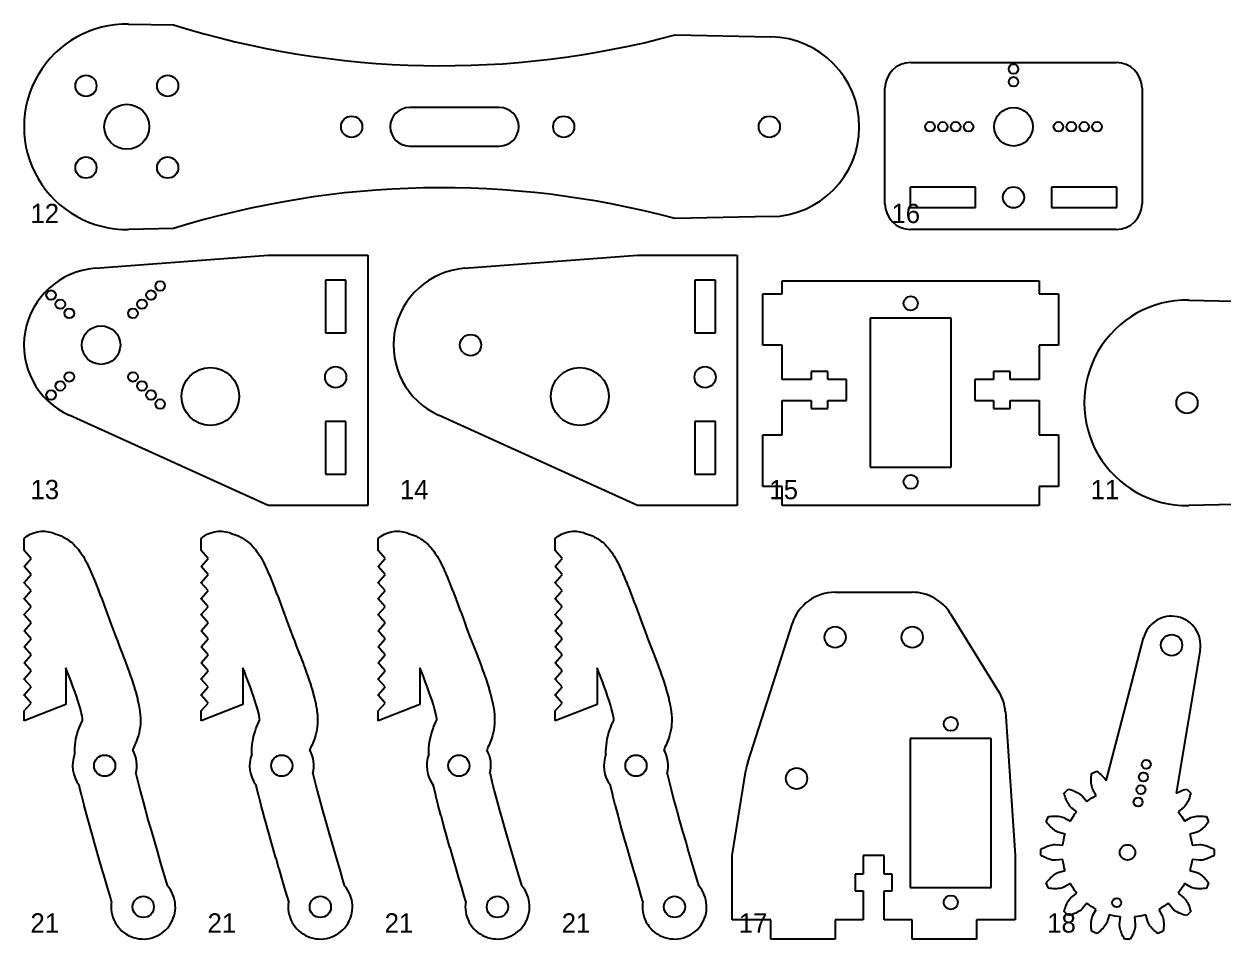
# Model space of a CAD drawing. Header units: metres. Extents: x 0 to 295, y 0 to 142.
# Drawn here: x 0 to 186.8, y 0 to 142.5 of the extents above; entities that cross this region are included whole.
import ezdxf

# ---------------------------------------------------------------- set-up
doc = ezdxf.new("R2010")
doc.units = ezdxf.units.M
doc.layers.add('REZ', color=1, linetype='Continuous')
doc.layers.add('TEXT', color=3, linetype='Continuous')

msp = doc.modelspace()

# ---------------------------------------------------------------- linework, layer by layer
at = {"layer": 'REZ'}
for p, q in [((16.28, 142.49), (23.29, 142.35)), ((101.33, 140.79), (116.24, 140.49)), ((138, 136.49), (170, 136.49)), ((134, 114.49), (134, 132.49)), ((174, 132.49), (174, 114.49)), ((74, 129.49), (60, 129.49)), ((60, 123.49), (74, 123.49)), ((148.1, 117.09), (137.9, 117.09)), ((137.9, 117.09), (137.9, 113.89)), ((148.1, 113.89), (148.1, 117.09)), ((170.1, 117.09), (159.9, 117.09)), ((159.9, 117.09), (159.9, 113.89)), ((170.1, 113.89), (170.1, 117.09)), ((116.24, 112.5), (101.33, 112.2)), ((137.9, 113.89), (148.1, 113.89)), ((159.9, 113.89), (170.1, 113.89)), ((23.29, 110.64), (16.28, 110.5)), ((170, 110.49), (138, 110.49)), ((11.06, 104.46), (38, 106.49)), ((38, 106.49), (53.5, 106.49)), ((53.5, 106.49), (53.5, 67.49)), ((68.56, 104.46), (95.5, 106.49)), ((95.5, 106.49), (111, 106.49)), ((111, 106.49), (111, 67.49)), ((50.1, 102.59), (46.9, 102.59)), ((46.9, 102.59), (46.9, 94.39)), ((50.1, 94.39), (50.1, 102.59)), ((107.6, 102.59), (104.4, 102.59)), ((104.4, 102.59), (104.4, 94.39)), ((107.6, 94.39), (107.6, 102.59)), ((118, 100.49), (118, 102.49)), ((118, 102.49), (158, 102.49)), ((158, 102.49), (158, 100.49)), ((115, 92.49), (115, 100.49)), ((115, 100.49), (118, 100.49)), ((158, 100.49), (161, 100.49)), ((161, 100.49), (161, 92.49)), ((181.28, 99.49), (188.29, 99.35)), ((144.3, 96.69), (131.7, 96.69)), ((131.7, 96.69), (131.7, 73.49)), ((144.3, 73.49), (144.3, 96.69)), ((46.9, 94.39), (50.1, 94.39)), ((104.4, 94.39), (107.6, 94.39)), ((118, 92.49), (115, 92.49)), ((118, 87.14), (118, 92.49)), ((161, 92.49), (158, 92.49)), ((158, 92.49), (158, 87.14)), ((125.1, 88.39), (122.5, 88.39)), ((122.5, 88.39), (122.5, 87.14)), ((125.1, 87.14), (125.1, 88.39)), ((153.5, 88.39), (150.9, 88.39)), ((150.9, 88.39), (150.9, 87.14)), ((153.5, 87.14), (153.5, 88.39)), ((122.5, 87.14), (118, 87.14)), ((128, 87.14), (125.1, 87.14)), ((128, 83.84), (128, 87.14)), ((150.9, 87.14), (148, 87.14)), ((148, 87.14), (148, 83.84)), ((158, 87.14), (153.5, 87.14)), ((118, 78.49), (118, 83.84)), ((118, 83.84), (122.5, 83.84)), ((122.5, 83.84), (122.5, 82.59)), ((122.5, 82.59), (125.1, 82.59)), ((125.1, 82.59), (125.1, 83.84)), ((125.1, 83.84), (128, 83.84)), ((148, 83.84), (150.9, 83.84)), ((150.9, 83.84), (150.9, 82.59)), ((150.9, 82.59), (153.5, 82.59)), ((153.5, 82.59), (153.5, 83.84)), ((153.5, 83.84), (158, 83.84)), ((158, 83.84), (158, 78.49)), ((38, 67.49), (7.02, 81.57)), ((50.1, 80.59), (46.9, 80.59)), ((46.9, 80.59), (46.9, 72.39)), ((50.1, 72.39), (50.1, 80.59)), ((95.5, 67.49), (64.52, 81.57)), ((107.6, 80.59), (104.4, 80.59)), ((104.4, 80.59), (104.4, 72.39)), ((107.6, 72.39), (107.6, 80.59)), ((115, 70.49), (115, 78.49)), ((115, 78.49), (118, 78.49)), ((158, 78.49), (161, 78.49)), ((161, 78.49), (161, 70.49)), ((131.7, 73.49), (144.3, 73.49)), ((46.9, 72.39), (50.1, 72.39)), ((104.4, 72.39), (107.6, 72.39)), ((118, 70.49), (115, 70.49)), ((118, 67.49), (118, 70.49)), ((161, 70.49), (158, 70.49)), ((158, 70.49), (158, 67.49)), ((53.5, 67.49), (38, 67.49)), ((111, 67.49), (95.5, 67.49)), ((158, 67.49), (118, 67.49)), ((188.29, 67.64), (181.28, 67.5)), ((0, 62.35), (0.46, 62.72)), ((0, 60.49), (0, 62.35)), ((0.46, 62.72), (0.97, 63.02)), ((0.97, 63.02), (1.51, 63.25)), ((1.51, 63.25), (2.08, 63.4)), ((2.08, 63.4), (2.66, 63.49)), ((2.66, 63.49), (3.25, 63.49)), ((3.25, 63.49), (3.83, 63.42)), ((3.83, 63.42), (4.4, 63.28)), ((4.4, 63.28), (4.83, 63.1)), ((4.83, 63.1), (4.85, 63.1)), ((4.85, 63.1), (5, 63.05)), ((5, 63.05), (5.2, 62.99)), ((5.2, 62.99), (5.35, 62.93)), ((5.35, 62.93), (5.62, 62.83)), ((5.62, 62.83), (5.78, 62.76)), ((5.78, 62.76), (6.1, 62.6)), ((6.1, 62.6), (6.27, 62.52)), ((6.27, 62.52), (6.6, 62.32)), ((6.6, 62.32), (6.78, 62.21)), ((6.78, 62.21), (7.1, 61.98)), ((7.1, 61.98), (7.29, 61.84)), ((7.29, 61.84), (7.59, 61.58)), ((27.56, 62.35), (28.02, 62.72)), ((27.56, 60.49), (27.56, 62.35)), ((28.02, 62.72), (28.53, 63.02)), ((28.53, 63.02), (29.07, 63.25)), ((29.07, 63.25), (29.64, 63.4)), ((29.64, 63.4), (30.22, 63.49)), ((30.22, 63.49), (30.81, 63.49)), ((30.81, 63.49), (31.39, 63.42)), ((31.39, 63.42), (31.96, 63.28)), ((31.96, 63.28), (32.39, 63.1)), ((32.39, 63.1), (32.42, 63.1)), ((32.42, 63.1), (32.56, 63.05)), ((32.56, 63.05), (32.76, 62.99)), ((32.76, 62.99), (32.91, 62.93)), ((32.91, 62.93), (33.18, 62.83)), ((33.18, 62.83), (33.34, 62.76)), ((33.34, 62.76), (33.66, 62.6)), ((33.66, 62.6), (33.83, 62.52)), ((33.83, 62.52), (34.16, 62.32)), ((34.16, 62.32), (34.34, 62.21)), ((34.34, 62.21), (34.67, 61.98)), ((34.67, 61.98), (34.85, 61.84)), ((34.85, 61.84), (35.15, 61.58)), ((55.12, 62.35), (55.58, 62.72)), ((55.12, 60.49), (55.12, 62.35)), ((55.58, 62.72), (56.09, 63.02)), ((56.09, 63.02), (56.63, 63.25)), ((56.63, 63.25), (57.2, 63.4)), ((57.2, 63.4), (57.78, 63.49)), ((57.78, 63.49), (58.37, 63.49)), ((58.37, 63.49), (58.95, 63.42)), ((58.95, 63.42), (59.52, 63.28)), ((59.52, 63.28), (59.95, 63.1)), ((59.95, 63.1), (59.98, 63.1)), ((59.98, 63.1), (60.12, 63.05)), ((60.12, 63.05), (60.32, 62.99)), ((60.32, 62.99), (60.47, 62.93)), ((60.47, 62.93), (60.75, 62.83)), ((60.75, 62.83), (60.91, 62.76)), ((60.91, 62.76), (61.22, 62.6)), ((61.22, 62.6), (61.39, 62.52)), ((61.39, 62.52), (61.72, 62.32)), ((61.72, 62.32), (61.9, 62.21)), ((61.9, 62.21), (62.23, 61.98)), ((62.23, 61.98), (62.41, 61.84)), ((62.41, 61.84), (62.71, 61.58)), ((82.68, 62.35), (83.14, 62.72)), ((82.68, 60.49), (82.68, 62.35)), ((83.14, 62.72), (83.65, 63.02)), ((83.65, 63.02), (84.19, 63.25)), ((84.19, 63.25), (84.76, 63.4)), ((84.76, 63.4), (85.34, 63.49)), ((85.34, 63.49), (85.93, 63.49)), ((85.93, 63.49), (86.52, 63.42)), ((86.52, 63.42), (87.09, 63.28)), ((87.09, 63.28), (87.51, 63.1)), ((87.51, 63.1), (87.54, 63.1)), ((87.54, 63.1), (87.68, 63.05)), ((87.68, 63.05), (87.88, 62.99)), ((87.88, 62.99), (88.03, 62.93)), ((88.03, 62.93), (88.31, 62.83)), ((88.31, 62.83), (88.47, 62.76)), ((88.47, 62.76), (88.78, 62.6)), ((88.78, 62.6), (88.95, 62.52)), ((88.95, 62.52), (89.29, 62.32)), ((89.29, 62.32), (89.46, 62.21)), ((89.46, 62.21), (89.79, 61.98)), ((89.79, 61.98), (89.97, 61.84)), ((89.97, 61.84), (90.27, 61.58)), ((1.1, 59.25), (0, 60.49)), ((7.59, 61.58), (7.77, 61.41)), ((7.77, 61.41), (8.04, 61.14)), ((8.04, 61.14), (8.23, 60.93)), ((8.23, 60.93), (8.46, 60.66)), ((8.46, 60.66), (8.65, 60.41)), ((8.65, 60.41), (8.84, 60.15)), ((8.84, 60.15), (9.04, 59.85)), ((9.04, 59.85), (9.19, 59.61)), ((28.66, 59.25), (27.56, 60.49)), ((35.15, 61.58), (35.33, 61.41)), ((35.33, 61.41), (35.6, 61.14)), ((35.6, 61.14), (35.79, 60.93)), ((35.79, 60.93), (36.02, 60.66)), ((36.02, 60.66), (36.21, 60.41)), ((36.21, 60.41), (36.4, 60.15)), ((36.4, 60.15), (36.6, 59.85)), ((36.6, 59.85), (36.75, 59.61)), ((56.22, 59.25), (55.12, 60.49)), ((62.71, 61.58), (62.9, 61.41)), ((62.9, 61.41), (63.16, 61.14)), ((63.16, 61.14), (63.35, 60.93)), ((63.35, 60.93), (63.58, 60.66)), ((63.58, 60.66), (63.77, 60.41)), ((63.77, 60.41), (63.96, 60.15)), ((63.96, 60.15), (64.16, 59.85)), ((64.16, 59.85), (64.31, 59.61)), ((83.78, 59.25), (82.68, 60.49)), ((90.27, 61.58), (90.46, 61.41)), ((90.46, 61.41), (90.72, 61.14)), ((90.72, 61.14), (90.91, 60.93)), ((90.91, 60.93), (91.14, 60.66)), ((91.14, 60.66), (91.34, 60.41)), ((91.34, 60.41), (91.52, 60.15)), ((91.52, 60.15), (91.72, 59.85)), ((91.72, 59.85), (91.87, 59.61)), ((0, 58.01), (1.1, 59.25)), ((0, 57.99), (0, 58.01)), ((1.1, 56.75), (0, 57.99)), ((9.19, 59.61), (9.39, 59.26)), ((9.39, 59.26), (9.49, 59.07)), ((9.49, 59.07), (9.7, 58.67)), ((9.7, 58.67), (9.76, 58.56)), ((9.76, 58.56), (9.98, 58.11)), ((9.98, 58.11), (10.02, 58.02)), ((10.02, 58.02), (10.25, 57.53)), ((27.56, 58.01), (28.66, 59.25)), ((27.56, 57.99), (27.56, 58.01)), ((28.66, 56.75), (27.56, 57.99)), ((36.75, 59.61), (36.95, 59.26)), ((36.95, 59.26), (37.05, 59.07)), ((37.05, 59.07), (37.26, 58.67)), ((37.26, 58.67), (37.32, 58.56)), ((37.32, 58.56), (37.54, 58.11)), ((37.54, 58.11), (37.58, 58.02)), ((37.58, 58.02), (37.81, 57.53)), ((55.12, 58.01), (56.22, 59.25)), ((55.12, 57.99), (55.12, 58.01)), ((56.22, 56.75), (55.12, 57.99)), ((64.31, 59.61), (64.52, 59.26)), ((64.52, 59.26), (64.62, 59.07)), ((64.62, 59.07), (64.82, 58.67)), ((64.82, 58.67), (64.88, 58.56)), ((64.88, 58.56), (65.1, 58.11)), ((65.1, 58.11), (65.14, 58.02)), ((65.14, 58.02), (65.37, 57.53)), ((82.68, 58.01), (83.78, 59.25)), ((82.68, 57.99), (82.68, 58.01)), ((83.78, 56.75), (82.68, 57.99)), ((91.87, 59.61), (92.08, 59.26)), ((92.08, 59.26), (92.18, 59.07)), ((92.18, 59.07), (92.39, 58.67)), ((92.39, 58.67), (92.44, 58.56)), ((92.44, 58.56), (92.66, 58.11)), ((92.66, 58.11), (92.7, 58.02)), ((92.7, 58.02), (92.93, 57.53)), ((0, 55.51), (1.1, 56.75)), ((10.25, 57.53), (10.28, 57.46)), ((10.28, 57.46), (10.51, 56.92)), ((10.51, 56.92), (10.54, 56.86)), ((10.54, 56.86), (10.78, 56.29)), ((10.78, 56.29), (10.8, 56.24)), ((10.8, 56.24), (11.05, 55.63)), ((27.56, 55.51), (28.66, 56.75)), ((37.81, 57.53), (37.84, 57.46)), ((37.84, 57.46), (38.07, 56.92)), ((38.07, 56.92), (38.1, 56.86)), ((38.1, 56.86), (38.34, 56.29)), ((38.34, 56.29), (38.36, 56.24)), ((38.36, 56.24), (38.61, 55.63)), ((55.12, 55.51), (56.22, 56.75)), ((65.37, 57.53), (65.4, 57.46)), ((65.4, 57.46), (65.64, 56.92)), ((65.64, 56.92), (65.66, 56.86)), ((65.66, 56.86), (65.9, 56.29)), ((65.9, 56.29), (65.92, 56.24)), ((65.92, 56.24), (66.17, 55.63)), ((82.68, 55.51), (83.78, 56.75)), ((92.93, 57.53), (92.96, 57.46)), ((92.96, 57.46), (93.2, 56.92)), ((93.2, 56.92), (93.22, 56.86)), ((93.22, 56.86), (93.46, 56.29)), ((93.46, 56.29), (93.48, 56.24)), ((93.48, 56.24), (93.73, 55.63)), ((0, 55.49), (0, 55.51)), ((1.1, 54.25), (0, 55.49)), ((0, 53.01), (1.1, 54.25)), ((11.05, 55.63), (11.06, 55.6)), ((11.06, 55.6), (11.32, 54.96)), ((11.32, 54.96), (11.33, 54.93)), ((11.33, 54.93), (11.59, 54.27)), ((11.59, 54.27), (11.6, 54.24)), ((11.6, 54.24), (11.86, 53.56)), ((27.56, 55.49), (27.56, 55.51)), ((28.66, 54.25), (27.56, 55.49)), ((27.56, 53.01), (28.66, 54.25)), ((38.61, 55.63), (38.63, 55.6)), ((38.63, 55.6), (38.88, 54.96)), ((38.88, 54.96), (38.89, 54.93)), ((38.89, 54.93), (39.15, 54.27)), ((39.15, 54.27), (39.16, 54.24)), ((39.16, 54.24), (39.42, 53.56)), ((55.12, 55.49), (55.12, 55.51)), ((56.22, 54.25), (55.12, 55.49)), ((55.12, 53.01), (56.22, 54.25)), ((66.17, 55.63), (66.19, 55.6)), ((66.19, 55.6), (66.44, 54.96)), ((66.44, 54.96), (66.45, 54.93)), ((66.45, 54.93), (66.71, 54.27)), ((66.71, 54.27), (66.72, 54.24)), ((66.72, 54.24), (66.99, 53.56)), ((82.68, 55.49), (82.68, 55.51)), ((83.78, 54.25), (82.68, 55.49)), ((82.68, 53.01), (83.78, 54.25)), ((93.73, 55.63), (93.75, 55.6)), ((93.75, 55.6), (94, 54.96)), ((94, 54.96), (94.02, 54.93)), ((94.02, 54.93), (94.27, 54.27)), ((94.27, 54.27), (94.28, 54.24)), ((94.28, 54.24), (94.55, 53.56)), ((0, 52.99), (0, 53.01)), ((1.1, 51.75), (0, 52.99)), ((11.86, 53.56), (11.87, 53.54)), ((11.87, 53.54), (12.14, 52.85)), ((12.14, 52.85), (12.14, 52.83)), ((12.14, 52.83), (12.41, 52.12)), ((27.56, 52.99), (27.56, 53.01)), ((28.66, 51.75), (27.56, 52.99)), ((39.42, 53.56), (39.43, 53.54)), ((39.43, 53.54), (39.7, 52.85)), ((39.7, 52.85), (39.7, 52.83)), ((39.7, 52.83), (39.97, 52.12)), ((55.12, 52.99), (55.12, 53.01)), ((56.22, 51.75), (55.12, 52.99)), ((66.99, 53.56), (66.99, 53.54)), ((66.99, 53.54), (67.26, 52.85)), ((67.26, 52.85), (67.26, 52.83)), ((67.26, 52.83), (67.53, 52.12)), ((82.68, 52.99), (82.68, 53.01)), ((83.78, 51.75), (82.68, 52.99)), ((94.55, 53.56), (94.55, 53.54)), ((94.55, 53.54), (94.82, 52.85)), ((94.82, 52.85), (94.83, 52.83)), ((94.83, 52.83), (95.09, 52.12)), ((126.24, 54), (138.24, 54)), ((0, 50.51), (1.1, 51.75)), ((0, 50.49), (0, 50.51)), ((1.1, 49.25), (0, 50.49)), ((12.41, 52.12), (12.41, 52.11)), ((12.41, 52.11), (12.68, 51.4)), ((12.68, 51.4), (12.68, 51.39)), ((12.68, 51.39), (12.95, 50.67)), ((12.95, 50.67), (12.95, 50.67)), ((12.95, 50.67), (13.21, 49.95)), ((27.56, 50.51), (28.66, 51.75)), ((27.56, 50.49), (27.56, 50.51)), ((28.66, 49.25), (27.56, 50.49)), ((39.97, 52.12), (39.97, 52.11)), ((39.97, 52.11), (40.24, 51.4)), ((40.24, 51.4), (40.24, 51.39)), ((40.24, 51.39), (40.51, 50.67)), ((40.51, 50.67), (40.51, 50.67)), ((40.51, 50.67), (40.77, 49.95)), ((55.12, 50.51), (56.22, 51.75)), ((55.12, 50.49), (55.12, 50.51)), ((56.22, 49.25), (55.12, 50.49)), ((67.53, 52.12), (67.53, 52.11)), ((67.53, 52.11), (67.8, 51.4)), ((67.8, 51.4), (67.8, 51.39)), ((67.8, 51.39), (68.07, 50.67)), ((68.07, 50.67), (68.07, 50.67)), ((68.07, 50.67), (68.33, 49.95)), ((82.68, 50.51), (83.78, 51.75)), ((82.68, 50.49), (82.68, 50.51)), ((83.78, 49.25), (82.68, 50.49)), ((95.09, 52.12), (95.1, 52.11)), ((95.1, 52.11), (95.36, 51.4)), ((95.36, 51.4), (95.36, 51.39)), ((95.36, 51.39), (95.63, 50.67)), ((95.63, 50.67), (95.63, 50.67)), ((95.63, 50.67), (95.89, 49.95)), ((144.21, 50.66), (151.79, 38.4)), ((0, 48.01), (1.1, 49.25)), ((13.21, 49.95), (13.47, 49.24)), ((13.47, 49.24), (13.72, 48.56)), ((13.72, 48.56), (13.97, 47.88)), ((27.56, 48.01), (28.66, 49.25)), ((40.77, 49.95), (41.03, 49.24)), ((41.03, 49.24), (41.28, 48.56)), ((41.28, 48.56), (41.53, 47.88)), ((55.12, 48.01), (56.22, 49.25)), ((68.33, 49.95), (68.59, 49.24)), ((68.59, 49.24), (68.84, 48.56)), ((68.84, 48.56), (69.09, 47.88)), ((82.68, 48.01), (83.78, 49.25)), ((95.89, 49.95), (96.15, 49.24)), ((96.15, 49.24), (96.4, 48.56)), ((96.4, 48.56), (96.66, 47.88)), ((112.64, 27.47), (119.59, 49.16)), ((0, 47.99), (0, 48.01)), ((1.1, 46.75), (0, 47.99)), ((0, 45.51), (1.1, 46.75)), ((13.97, 47.88), (14.24, 47.18)), ((14.24, 47.18), (14.53, 46.44)), ((27.56, 47.99), (27.56, 48.01)), ((28.66, 46.75), (27.56, 47.99)), ((27.56, 45.51), (28.66, 46.75)), ((41.53, 47.88), (41.8, 47.18)), ((41.8, 47.18), (42.09, 46.44)), ((55.12, 47.99), (55.12, 48.01)), ((56.22, 46.75), (55.12, 47.99)), ((55.12, 45.51), (56.22, 46.75)), ((69.09, 47.88), (69.36, 47.18)), ((69.36, 47.18), (69.65, 46.44)), ((82.68, 47.99), (82.68, 48.01)), ((83.78, 46.75), (82.68, 47.99)), ((82.68, 45.51), (83.78, 46.75)), ((96.66, 47.88), (96.92, 47.18)), ((96.92, 47.18), (97.21, 46.44)), ((168.44, 24.62), (174.24, 46.9)), ((0, 45.49), (0, 45.51)), ((1.1, 44.25), (0, 45.49)), ((14.53, 46.44), (14.82, 45.68)), ((14.82, 45.68), (15.13, 44.9)), ((15.13, 44.9), (15.13, 44.89)), ((15.13, 44.89), (15.44, 44.09)), ((27.56, 45.49), (27.56, 45.51)), ((28.66, 44.25), (27.56, 45.49)), ((42.09, 46.44), (42.38, 45.68)), ((42.38, 45.68), (42.69, 44.9)), ((42.69, 44.9), (42.69, 44.89)), ((42.69, 44.89), (43, 44.09)), ((55.12, 45.49), (55.12, 45.51)), ((56.22, 44.25), (55.12, 45.49)), ((69.65, 46.44), (69.95, 45.68)), ((69.95, 45.68), (70.25, 44.9)), ((70.25, 44.9), (70.25, 44.89)), ((70.25, 44.89), (70.56, 44.09)), ((82.68, 45.49), (82.68, 45.51)), ((83.78, 44.25), (82.68, 45.49)), ((97.21, 46.44), (97.51, 45.68)), ((97.51, 45.68), (97.81, 44.9)), ((97.81, 44.9), (97.82, 44.89)), ((97.82, 44.89), (98.12, 44.09)), ((183.04, 45.03), (179.34, 22.71)), ((0, 43.01), (1.1, 44.25)), ((0, 42.99), (0, 43.01)), ((1.1, 41.75), (0, 42.99)), ((15.44, 44.09), (15.45, 44.07)), ((15.45, 44.07), (15.75, 43.28)), ((15.75, 43.28), (15.76, 43.25)), ((15.76, 43.25), (16.06, 42.45)), ((27.56, 43.01), (28.66, 44.25)), ((27.56, 42.99), (27.56, 43.01)), ((28.66, 41.75), (27.56, 42.99)), ((43, 44.09), (43.01, 44.07)), ((43.01, 44.07), (43.31, 43.28)), ((43.31, 43.28), (43.32, 43.25)), ((43.32, 43.25), (43.62, 42.45)), ((55.12, 43.01), (56.22, 44.25)), ((55.12, 42.99), (55.12, 43.01)), ((56.22, 41.75), (55.12, 42.99)), ((70.56, 44.09), (70.57, 44.07)), ((70.57, 44.07), (70.87, 43.28)), ((70.87, 43.28), (70.88, 43.25)), ((70.88, 43.25), (71.18, 42.45)), ((82.68, 43.01), (83.78, 44.25)), ((82.68, 42.99), (82.68, 43.01)), ((83.78, 41.75), (82.68, 42.99)), ((98.12, 44.09), (98.13, 44.07)), ((98.13, 44.07), (98.43, 43.28)), ((98.43, 43.28), (98.44, 43.25)), ((98.44, 43.25), (98.74, 42.45)), ((0, 40.51), (1.1, 41.75)), ((6.74, 41.64), (6.5, 42.25)), ((6.5, 42.25), (6.5, 36.5)), ((7.04, 40.86), (6.74, 41.64)), ((16.06, 42.45), (16.07, 42.41)), ((16.07, 42.41), (16.36, 41.62)), ((16.36, 41.62), (16.38, 41.57)), ((16.38, 41.57), (16.65, 40.78)), ((27.56, 40.51), (28.66, 41.75)), ((34.3, 41.64), (34.06, 42.25)), ((34.06, 42.25), (34.06, 36.5)), ((34.6, 40.86), (34.3, 41.64)), ((43.62, 42.45), (43.63, 42.41)), ((43.63, 42.41), (43.92, 41.62)), ((43.92, 41.62), (43.94, 41.57)), ((43.94, 41.57), (44.22, 40.78)), ((55.12, 40.51), (56.22, 41.75)), ((61.86, 41.64), (61.62, 42.25)), ((61.62, 42.25), (61.62, 36.5)), ((62.16, 40.86), (61.86, 41.64)), ((71.18, 42.45), (71.2, 42.41)), ((71.2, 42.41), (71.48, 41.62)), ((71.48, 41.62), (71.5, 41.57)), ((71.5, 41.57), (71.78, 40.78)), ((82.68, 40.51), (83.78, 41.75)), ((89.42, 41.64), (89.18, 42.25)), ((89.18, 42.25), (89.18, 36.5)), ((89.72, 40.86), (89.42, 41.64)), ((98.74, 42.45), (98.76, 42.41)), ((98.76, 42.41), (99.04, 41.62)), ((99.04, 41.62), (99.06, 41.57)), ((99.06, 41.57), (99.34, 40.78)), ((0, 40.49), (0, 40.51)), ((1.1, 39.25), (0, 40.49)), ((0, 38.01), (1.1, 39.25)), ((7.33, 40.08), (7.04, 40.86)), ((7.62, 39.32), (7.33, 40.08)), ((7.89, 38.57), (7.62, 39.32)), ((16.65, 40.78), (16.68, 40.72)), ((16.68, 40.72), (16.93, 39.94)), ((16.93, 39.94), (16.96, 39.87)), ((16.96, 39.87), (17.2, 39.11)), ((27.56, 40.49), (27.56, 40.51)), ((28.66, 39.25), (27.56, 40.49)), ((27.56, 38.01), (28.66, 39.25)), ((34.9, 40.08), (34.6, 40.86)), ((35.18, 39.32), (34.9, 40.08)), ((35.45, 38.57), (35.18, 39.32)), ((44.22, 40.78), (44.24, 40.72)), ((44.24, 40.72), (44.49, 39.94)), ((44.49, 39.94), (44.52, 39.87)), ((44.52, 39.87), (44.76, 39.11)), ((55.12, 40.49), (55.12, 40.51)), ((56.22, 39.25), (55.12, 40.49)), ((55.12, 38.01), (56.22, 39.25)), ((62.46, 40.08), (62.16, 40.86)), ((62.74, 39.32), (62.46, 40.08)), ((63.01, 38.57), (62.74, 39.32)), ((71.78, 40.78), (71.8, 40.72)), ((71.8, 40.72), (72.06, 39.94)), ((72.06, 39.94), (72.08, 39.87)), ((72.08, 39.87), (72.32, 39.11)), ((82.68, 40.49), (82.68, 40.51)), ((83.78, 39.25), (82.68, 40.49)), ((82.68, 38.01), (83.78, 39.25)), ((90.02, 40.08), (89.72, 40.86)), ((90.3, 39.32), (90.02, 40.08)), ((90.58, 38.57), (90.3, 39.32)), ((99.34, 40.78), (99.36, 40.72)), ((99.36, 40.72), (99.62, 39.94)), ((99.62, 39.94), (99.64, 39.87)), ((99.64, 39.87), (99.88, 39.11)), ((0, 37.99), (0, 38.01)), ((1.1, 36.75), (0, 37.99)), ((8.15, 37.84), (7.89, 38.57)), ((8.38, 37.14), (8.15, 37.84)), ((17.2, 39.11), (17.22, 39.01)), ((17.22, 39.01), (17.44, 38.28)), ((17.44, 38.28), (17.47, 38.16)), ((17.47, 38.16), (17.65, 37.45)), ((17.65, 37.45), (17.69, 37.3)), ((27.56, 37.99), (27.56, 38.01)), ((28.66, 36.75), (27.56, 37.99)), ((35.71, 37.84), (35.45, 38.57)), ((35.94, 37.14), (35.71, 37.84)), ((44.76, 39.11), (44.79, 39.01)), ((44.79, 39.01), (45, 38.28)), ((45, 38.28), (45.03, 38.16)), ((45.03, 38.16), (45.21, 37.45)), ((45.21, 37.45), (45.25, 37.3)), ((55.12, 37.99), (55.12, 38.01)), ((56.22, 36.75), (55.12, 37.99)), ((63.27, 37.84), (63.01, 38.57)), ((63.5, 37.14), (63.27, 37.84)), ((72.32, 39.11), (72.35, 39.01)), ((72.35, 39.01), (72.56, 38.28)), ((72.56, 38.28), (72.59, 38.16)), ((72.59, 38.16), (72.77, 37.45)), ((72.77, 37.45), (72.81, 37.3)), ((82.68, 37.99), (82.68, 38.01)), ((83.78, 36.75), (82.68, 37.99)), ((90.83, 37.84), (90.58, 38.57)), ((91.06, 37.14), (90.83, 37.84)), ((99.88, 39.11), (99.91, 39.01)), ((99.91, 39.01), (100.12, 38.28)), ((100.12, 38.28), (100.15, 38.16)), ((100.15, 38.16), (100.34, 37.45)), ((100.34, 37.45), (100.37, 37.3)), ((0, 35.51), (1.1, 36.75)), ((6.5, 36.5), (0, 34)), ((0, 34), (0, 35.51)), ((8.59, 36.47), (8.38, 37.14)), ((8.77, 35.84), (8.59, 36.47)), ((8.92, 35.27), (8.77, 35.84)), ((17.69, 37.3), (17.84, 36.62)), ((17.84, 36.62), (17.88, 36.43)), ((17.88, 36.43), (17.99, 35.79)), ((17.99, 35.79), (18.03, 35.49)), ((18.03, 35.49), (18.1, 34.9)), ((27.56, 35.51), (28.66, 36.75)), ((34.06, 36.5), (27.56, 34)), ((27.56, 34), (27.56, 35.51)), ((36.15, 36.47), (35.94, 37.14)), ((36.33, 35.84), (36.15, 36.47)), ((36.48, 35.27), (36.33, 35.84)), ((45.25, 37.3), (45.4, 36.62)), ((45.4, 36.62), (45.44, 36.43)), ((45.44, 36.43), (45.55, 35.79)), ((45.55, 35.79), (45.6, 35.49)), ((45.6, 35.49), (45.66, 34.9)), ((55.12, 35.51), (56.22, 36.75)), ((61.62, 36.5), (55.12, 34)), ((55.12, 34), (55.12, 35.51)), ((63.71, 36.47), (63.5, 37.14)), ((63.89, 35.84), (63.71, 36.47)), ((64.04, 35.27), (63.89, 35.84)), ((72.81, 37.3), (72.96, 36.62)), ((72.96, 36.62), (73, 36.43)), ((73, 36.43), (73.11, 35.79)), ((73.11, 35.79), (73.16, 35.49)), ((73.16, 35.49), (73.22, 34.9)), ((82.68, 35.51), (83.78, 36.75)), ((89.18, 36.5), (82.68, 34)), ((82.68, 34), (82.68, 35.51)), ((91.27, 36.47), (91.06, 37.14)), ((91.45, 35.84), (91.27, 36.47)), ((91.6, 35.27), (91.45, 35.84)), ((100.37, 37.3), (100.52, 36.62)), ((100.52, 36.62), (100.56, 36.43)), ((100.56, 36.43), (100.67, 35.79)), ((100.67, 35.79), (100.72, 35.49)), ((100.72, 35.49), (100.78, 34.9)), ((8.83, 33.46), (8.98, 33.8)), ((9.03, 34.76), (8.92, 35.27)), ((8.98, 33.8), (9.09, 34.05)), ((9.1, 34.36), (9.03, 34.76)), ((9.09, 34.05), (9.13, 34.14)), ((9.13, 34.15), (9.1, 34.36)), ((9.13, 34.14), (9.13, 34.15)), ((18.1, 34.9), (18.12, 34.47)), ((18.13, 33.95), (18.11, 33.47)), ((18.12, 34.47), (18.13, 33.95)), ((36.39, 33.46), (36.54, 33.8)), ((36.59, 34.76), (36.48, 35.27)), ((36.54, 33.8), (36.65, 34.05)), ((36.67, 34.36), (36.59, 34.76)), ((36.65, 34.05), (36.69, 34.14)), ((36.69, 34.15), (36.67, 34.36)), ((36.69, 34.14), (36.69, 34.15)), ((45.66, 34.9), (45.69, 34.47)), ((45.69, 33.95), (45.67, 33.47)), ((45.69, 34.47), (45.69, 33.95)), ((63.95, 33.46), (64.11, 33.8)), ((64.16, 34.76), (64.04, 35.27)), ((64.11, 33.8), (64.22, 34.05)), ((64.23, 34.36), (64.16, 34.76)), ((64.22, 34.05), (64.25, 34.14)), ((64.25, 34.15), (64.23, 34.36)), ((64.25, 34.14), (64.25, 34.15)), ((73.22, 34.9), (73.25, 34.47)), ((73.25, 33.95), (73.23, 33.47)), ((73.25, 34.47), (73.25, 33.95)), ((91.51, 33.46), (91.67, 33.8)), ((91.72, 34.76), (91.6, 35.27)), ((91.67, 33.8), (91.78, 34.05)), ((91.79, 34.36), (91.72, 34.76)), ((91.78, 34.05), (91.81, 34.14)), ((91.81, 34.15), (91.79, 34.36)), ((91.81, 34.14), (91.81, 34.15)), ((100.78, 34.9), (100.81, 34.47)), ((100.81, 33.95), (100.79, 33.47)), ((100.81, 34.47), (100.81, 33.95)), ((152.73, 35.45), (154.24, 13)), ((8.18, 31.55), (8.3, 32)), ((8.3, 32), (8.4, 32.33)), ((8.4, 32.33), (8.54, 32.73)), ((8.54, 32.73), (8.63, 32.97)), ((8.63, 32.97), (8.78, 33.34)), ((8.78, 33.34), (8.83, 33.46)), ((17.91, 32.13), (17.8, 31.71)), ((17.99, 32.54), (17.91, 32.13)), ((18.07, 33.02), (17.99, 32.54)), ((18.11, 33.47), (18.07, 33.02)), ((35.74, 31.55), (35.86, 32)), ((35.86, 32), (35.96, 32.33)), ((35.96, 32.33), (36.1, 32.73)), ((36.1, 32.73), (36.19, 32.97)), ((36.19, 32.97), (36.34, 33.34)), ((36.34, 33.34), (36.39, 33.46)), ((45.47, 32.13), (45.36, 31.71)), ((45.55, 32.54), (45.47, 32.13)), ((45.63, 33.02), (45.55, 32.54)), ((45.67, 33.47), (45.63, 33.02)), ((63.3, 31.55), (63.42, 32)), ((63.42, 32), (63.52, 32.33)), ((63.52, 32.33), (63.66, 32.73)), ((63.66, 32.73), (63.75, 32.97)), ((63.75, 32.97), (63.9, 33.34)), ((63.9, 33.34), (63.95, 33.46)), ((73.03, 32.13), (72.92, 31.71)), ((73.12, 32.54), (73.03, 32.13)), ((73.19, 33.02), (73.12, 32.54)), ((73.23, 33.47), (73.19, 33.02)), ((90.86, 31.55), (90.98, 32)), ((90.98, 32), (91.08, 32.33)), ((91.08, 32.33), (91.22, 32.73)), ((91.22, 32.73), (91.31, 32.97)), ((91.31, 32.97), (91.46, 33.34)), ((91.46, 33.34), (91.51, 33.46)), ((100.59, 32.13), (100.48, 31.71)), ((100.68, 32.54), (100.59, 32.13)), ((100.75, 33.02), (100.68, 32.54)), ((100.79, 33.47), (100.75, 33.02)), ((7.9, 29.69), (7.95, 30.28)), ((7.95, 30.28), (8, 30.67)), ((8, 30.67), (8.09, 31.17)), ((8.09, 31.17), (8.18, 31.55)), ((17.21, 30.14), (17.07, 29.85)), ((17.22, 30.16), (17.21, 30.14)), ((17.37, 30.51), (17.22, 30.16)), ((17.44, 30.68), (17.37, 30.51)), ((17.58, 31.03), (17.44, 30.68)), ((17.69, 31.34), (17.58, 31.03)), ((17.8, 31.71), (17.69, 31.34)), ((35.47, 29.69), (35.52, 30.28)), ((35.52, 30.28), (35.57, 30.67)), ((35.57, 30.67), (35.65, 31.17)), ((35.65, 31.17), (35.74, 31.55)), ((44.77, 30.14), (44.64, 29.85)), ((44.78, 30.16), (44.77, 30.14)), ((44.93, 30.51), (44.78, 30.16)), ((45, 30.68), (44.93, 30.51)), ((45.14, 31.03), (45, 30.68)), ((45.25, 31.34), (45.14, 31.03)), ((45.36, 31.71), (45.25, 31.34)), ((63.03, 29.69), (63.08, 30.28)), ((63.08, 30.28), (63.13, 30.67)), ((63.13, 30.67), (63.22, 31.17)), ((63.22, 31.17), (63.3, 31.55)), ((72.33, 30.14), (72.2, 29.85)), ((72.34, 30.16), (72.33, 30.14)), ((72.49, 30.51), (72.34, 30.16)), ((72.56, 30.68), (72.49, 30.51)), ((72.7, 31.03), (72.56, 30.68)), ((72.81, 31.34), (72.7, 31.03)), ((72.92, 31.71), (72.81, 31.34)), ((90.59, 29.69), (90.64, 30.28)), ((90.64, 30.28), (90.69, 30.67)), ((90.69, 30.67), (90.78, 31.17)), ((90.78, 31.17), (90.86, 31.55)), ((99.89, 30.14), (99.76, 29.85)), ((99.9, 30.16), (99.89, 30.14)), ((100.05, 30.51), (99.9, 30.16)), ((100.12, 30.68), (100.05, 30.51)), ((100.26, 31.03), (100.12, 30.68)), ((100.37, 31.34), (100.26, 31.03)), ((100.48, 31.71), (100.37, 31.34)), ((150.54, 31.2), (137.94, 31.2)), ((137.94, 31.2), (137.94, 8)), ((150.54, 8), (150.54, 31.2)), ((7.89, 29.32), (7.9, 29.69)), ((7.89, 28.77), (7.89, 29.32)), ((16.95, 29.53), (16.93, 29.44)), ((16.99, 29.65), (16.95, 29.53)), ((17.07, 29.85), (16.99, 29.65)), ((35.45, 29.32), (35.47, 29.69)), ((35.45, 28.77), (35.45, 29.32)), ((44.51, 29.53), (44.49, 29.44)), ((44.56, 29.65), (44.51, 29.53)), ((44.64, 29.85), (44.56, 29.65)), ((63.01, 29.32), (63.03, 29.69)), ((63.01, 28.77), (63.01, 29.32)), ((72.07, 29.53), (72.05, 29.44)), ((72.12, 29.65), (72.07, 29.53)), ((72.2, 29.85), (72.12, 29.65)), ((90.57, 29.32), (90.59, 29.69)), ((90.57, 28.77), (90.57, 29.32)), ((99.63, 29.53), (99.61, 29.44)), ((99.68, 29.65), (99.63, 29.53)), ((99.76, 29.85), (99.68, 29.65)), ((110.24, 13), (112.34, 26.25)), ((17.41, 25.76), (17.71, 24.51)), ((17.71, 24.51), (18.06, 23.1)), ((44.97, 25.76), (45.27, 24.51)), ((45.27, 24.51), (45.63, 23.1)), ((72.53, 25.76), (72.83, 24.51)), ((72.83, 24.51), (73.19, 23.1)), ((100.09, 25.76), (100.39, 24.51)), ((100.39, 24.51), (100.75, 23.1)), ((166.08, 24.76), (166.09, 25.01)), ((166.09, 24.52), (166.08, 24.76)), ((166.09, 25.01), (166.1, 25.27)), ((166.1, 24.28), (166.09, 24.52)), ((166.1, 25.27), (166.13, 25.53)), ((166.13, 25.53), (166.16, 25.79)), ((166.16, 25.79), (166.98, 26.13)), ((166.98, 26.13), (167.19, 25.97)), ((167.19, 25.97), (167.39, 25.8)), ((167.39, 25.8), (167.59, 25.64)), ((167.59, 25.64), (167.77, 25.46)), ((167.77, 25.46), (167.94, 25.28)), ((167.94, 25.28), (168.1, 25.1)), ((168.1, 25.1), (168.24, 24.91)), ((168.24, 24.91), (168.37, 24.72)), ((168.37, 24.72), (168.44, 24.62)), ((8.62, 23.81), (8.59, 23.97)), ((8.64, 23.72), (8.62, 23.81)), ((8.96, 22.38), (8.64, 23.72)), ((18.06, 23.1), (18.47, 21.59)), ((36.18, 23.81), (36.15, 23.97)), ((36.2, 23.72), (36.18, 23.81)), ((36.52, 22.38), (36.2, 23.72)), ((45.63, 23.1), (46.03, 21.59)), ((63.74, 23.81), (63.71, 23.97)), ((63.76, 23.72), (63.74, 23.81)), ((64.08, 22.38), (63.76, 23.72)), ((73.19, 23.1), (73.59, 21.59)), ((91.3, 23.81), (91.27, 23.97)), ((91.32, 23.72), (91.3, 23.81)), ((91.65, 22.38), (91.32, 23.72)), ((100.75, 23.1), (101.15, 21.59)), ((161.88, 22.72), (162.51, 23.35)), ((161.95, 22.46), (161.88, 22.72)), ((162.02, 22.22), (161.95, 22.46)), ((162.51, 23.35), (162.77, 23.28)), ((162.77, 23.28), (163.01, 23.21)), ((163.01, 23.21), (163.26, 23.12)), ((163.26, 23.12), (163.49, 23.03)), ((163.49, 23.03), (163.71, 22.93)), ((163.71, 22.93), (163.93, 22.82)), ((163.93, 22.82), (164.14, 22.71)), ((164.14, 22.71), (164.33, 22.58)), ((164.33, 22.58), (164.52, 22.44)), ((164.52, 22.44), (164.68, 22.29)), ((166.13, 24.04), (166.1, 24.28)), ((166.18, 23.81), (166.13, 24.04)), ((166.23, 23.59), (166.18, 23.81)), ((166.31, 23.38), (166.23, 23.59)), ((166.87, 22.37), (166.31, 23.38)), ((179.34, 22.71), (179.54, 22.82)), ((179.54, 22.82), (179.76, 22.93)), ((179.76, 22.93), (179.99, 23.03)), ((179.99, 23.03), (180.22, 23.12)), ((180.22, 23.12), (180.46, 23.21)), ((180.46, 23.21), (180.71, 23.28)), ((180.71, 23.28), (180.96, 23.35)), ((180.96, 23.35), (181.59, 22.72)), ((181.52, 22.46), (181.45, 22.22)), ((181.59, 22.72), (181.52, 22.46)), ((8.98, 22.32), (8.96, 22.38)), ((9.35, 20.86), (8.98, 22.32)), ((9.36, 20.81), (9.35, 20.86)), ((9.77, 19.27), (9.36, 20.81)), ((18.47, 21.59), (18.9, 20.01)), ((36.54, 22.32), (36.52, 22.38)), ((36.91, 20.86), (36.54, 22.32)), ((36.92, 20.81), (36.91, 20.86)), ((37.33, 19.27), (36.92, 20.81)), ((46.03, 21.59), (46.46, 20.01)), ((64.1, 22.32), (64.08, 22.38)), ((64.47, 20.86), (64.1, 22.32)), ((64.48, 20.81), (64.47, 20.86)), ((64.89, 19.27), (64.48, 20.81)), ((73.59, 21.59), (74.02, 20.01)), ((91.66, 22.32), (91.65, 22.38)), ((92.03, 20.86), (91.66, 22.32)), ((92.04, 20.81), (92.03, 20.86)), ((92.45, 19.27), (92.04, 20.81)), ((101.15, 21.59), (101.58, 20.01)), ((162.11, 21.97), (162.02, 22.22)), ((162.2, 21.74), (162.11, 21.97)), ((162.3, 21.52), (162.2, 21.74)), ((162.41, 21.3), (162.3, 21.52)), ((162.52, 21.09), (162.41, 21.3)), ((162.65, 20.9), (162.52, 21.09)), ((162.79, 20.71), (162.65, 20.9)), ((162.94, 20.55), (162.79, 20.71)), ((163.84, 19.83), (162.94, 20.55)), ((164.68, 22.29), (165.4, 21.39)), ((165.4, 21.39), (165.75, 21.66)), ((165.75, 21.66), (166.11, 21.91)), ((166.11, 21.91), (166.49, 22.15)), ((166.49, 22.15), (166.87, 22.37)), ((180.53, 20.55), (179.63, 19.83)), ((180.68, 20.71), (180.53, 20.55)), ((180.82, 20.9), (180.68, 20.71)), ((180.95, 21.09), (180.82, 20.9)), ((181.07, 21.3), (180.95, 21.09)), ((181.18, 21.52), (181.07, 21.3)), ((181.28, 21.74), (181.18, 21.52)), ((181.37, 21.97), (181.28, 21.74)), ((181.45, 22.22), (181.37, 21.97)), ((9.78, 19.23), (9.77, 19.27)), ((10.22, 17.62), (9.78, 19.23)), ((18.9, 20.01), (19.35, 18.39)), ((37.34, 19.23), (37.33, 19.27)), ((37.78, 17.62), (37.34, 19.23)), ((46.46, 20.01), (46.92, 18.39)), ((64.9, 19.23), (64.89, 19.27)), ((65.34, 17.62), (64.9, 19.23)), ((74.02, 20.01), (74.48, 18.39)), ((92.46, 19.23), (92.45, 19.27)), ((92.91, 17.62), (92.46, 19.23)), ((101.58, 20.01), (102.04, 18.39)), ((159.1, 18.25), (159.44, 19.07)), ((159.44, 19.07), (159.7, 19.1)), ((159.7, 19.1), (159.96, 19.13)), ((159.96, 19.13), (160.22, 19.14)), ((160.22, 19.14), (160.47, 19.15)), ((160.47, 19.15), (160.71, 19.14)), ((160.71, 19.14), (160.95, 19.13)), ((160.95, 19.13), (161.19, 19.1)), ((161.19, 19.1), (161.42, 19.05)), ((161.42, 19.05), (161.64, 19)), ((161.64, 19), (161.85, 18.91)), ((161.85, 18.91), (162.86, 18.36)), ((162.86, 18.36), (163.08, 18.74)), ((163.08, 18.74), (163.32, 19.12)), ((163.32, 19.12), (163.57, 19.48)), ((163.57, 19.48), (163.84, 19.83)), ((179.63, 19.83), (179.9, 19.48)), ((179.9, 19.48), (180.16, 19.12)), ((180.16, 19.12), (180.39, 18.74)), ((180.39, 18.74), (180.61, 18.36)), ((180.61, 18.36), (181.62, 18.91)), ((181.62, 18.91), (181.83, 19)), ((181.83, 19), (182.05, 19.05)), ((182.05, 19.05), (182.28, 19.1)), ((182.28, 19.1), (182.52, 19.13)), ((182.52, 19.13), (182.76, 19.14)), ((182.76, 19.14), (183.01, 19.15)), ((183.01, 19.15), (183.26, 19.14)), ((183.26, 19.14), (183.51, 19.13)), ((183.51, 19.13), (183.77, 19.1)), ((183.77, 19.1), (184.03, 19.07)), ((184.03, 19.07), (184.37, 18.25)), ((10.23, 17.59), (10.22, 17.62)), ((10.69, 15.94), (10.23, 17.59)), ((19.35, 18.39), (19.82, 16.74)), ((37.79, 17.59), (37.78, 17.62)), ((38.25, 15.94), (37.79, 17.59)), ((46.92, 18.39), (47.38, 16.74)), ((65.35, 17.59), (65.34, 17.62)), ((65.81, 15.94), (65.35, 17.59)), ((74.48, 18.39), (74.95, 16.74)), ((92.91, 17.59), (92.91, 17.62)), ((93.38, 15.94), (92.91, 17.59)), ((102.04, 18.39), (102.51, 16.74)), ((159.26, 18.04), (159.1, 18.25)), ((159.43, 17.84), (159.26, 18.04)), ((159.59, 17.64), (159.43, 17.84)), ((159.77, 17.46), (159.59, 17.64)), ((159.95, 17.29), (159.77, 17.46)), ((160.13, 17.13), (159.95, 17.29)), ((160.32, 16.99), (160.13, 17.13)), ((160.51, 16.86), (160.32, 16.99)), ((160.71, 16.74), (160.51, 16.86)), ((182.97, 16.86), (182.77, 16.74)), ((183.16, 16.99), (182.97, 16.86)), ((183.35, 17.13), (183.16, 16.99)), ((183.53, 17.29), (183.35, 17.13)), ((183.71, 17.46), (183.53, 17.29)), ((183.88, 17.64), (183.71, 17.46)), ((184.05, 17.84), (183.88, 17.64)), ((184.21, 18.04), (184.05, 17.84)), ((184.37, 18.25), (184.21, 18.04)), ((10.7, 15.92), (10.69, 15.94)), ((11.17, 14.26), (10.7, 15.92)), ((19.82, 16.74), (20.3, 15.11)), ((20.3, 15.11), (20.76, 13.52)), ((38.26, 15.92), (38.25, 15.94)), ((38.73, 14.26), (38.26, 15.92)), ((47.38, 16.74), (47.86, 15.11)), ((47.86, 15.11), (48.32, 13.52)), ((65.82, 15.92), (65.81, 15.94)), ((66.29, 14.26), (65.82, 15.92)), ((74.95, 16.74), (75.42, 15.11)), ((75.42, 15.11), (75.88, 13.52)), ((93.38, 15.92), (93.38, 15.94)), ((93.85, 14.26), (93.38, 15.92)), ((102.51, 16.74), (102.98, 15.11)), ((102.98, 15.11), (103.44, 13.52)), ((160.91, 16.65), (160.71, 16.74)), ((162.02, 16.33), (160.91, 16.65)), ((161.67, 14.59), (161.73, 15.03)), ((161.73, 15.03), (161.81, 15.47)), ((161.81, 15.47), (161.9, 15.9)), ((161.9, 15.9), (162.02, 16.33)), ((182.56, 16.65), (181.46, 16.33)), ((181.46, 16.33), (181.57, 15.9)), ((181.57, 15.9), (181.67, 15.47)), ((181.67, 15.47), (181.74, 15.03)), ((181.74, 15.03), (181.8, 14.59)), ((182.77, 16.74), (182.56, 16.65)), ((11.18, 14.25), (11.17, 14.26)), ((11.65, 12.6), (11.18, 14.25)), ((20.76, 13.52), (21.21, 11.99)), ((38.74, 14.25), (38.73, 14.26)), ((39.21, 12.6), (38.74, 14.25)), ((48.32, 13.52), (48.77, 11.99)), ((66.3, 14.25), (66.29, 14.26)), ((66.77, 12.6), (66.3, 14.25)), ((75.88, 13.52), (76.33, 11.99)), ((93.86, 14.25), (93.85, 14.26)), ((94.34, 12.6), (93.86, 14.25)), ((103.44, 13.52), (103.89, 11.99)), ((158.24, 13.94), (158.47, 14.07)), ((158.24, 13.05), (158.24, 13.94)), ((158.47, 14.07), (158.7, 14.19)), ((158.7, 14.19), (158.93, 14.3)), ((158.93, 14.3), (159.16, 14.41)), ((159.16, 14.41), (159.39, 14.49)), ((159.39, 14.49), (159.62, 14.57)), ((159.62, 14.57), (159.85, 14.63)), ((159.85, 14.63), (160.08, 14.68)), ((160.08, 14.68), (160.3, 14.71)), ((160.3, 14.71), (160.53, 14.72)), ((160.53, 14.72), (161.67, 14.59)), ((181.8, 14.59), (182.95, 14.72)), ((182.95, 14.72), (183.17, 14.71)), ((183.17, 14.71), (183.4, 14.68)), ((183.4, 14.68), (183.63, 14.63)), ((183.63, 14.63), (183.86, 14.57)), ((183.86, 14.57), (184.08, 14.49)), ((184.08, 14.49), (184.31, 14.41)), ((184.31, 14.41), (184.54, 14.3)), ((184.54, 14.3), (184.77, 14.19)), ((184.77, 14.19), (185, 14.07)), ((185, 14.07), (185.23, 13.94)), ((185.23, 13.94), (185.23, 13.05)), ((11.66, 12.59), (11.65, 12.6)), ((12.12, 10.99), (11.66, 12.59)), ((21.21, 11.99), (21.63, 10.56)), ((39.22, 12.59), (39.21, 12.6)), ((39.68, 10.99), (39.22, 12.59)), ((48.77, 11.99), (49.2, 10.56)), ((66.78, 12.59), (66.77, 12.6)), ((67.25, 10.99), (66.78, 12.59)), ((76.33, 11.99), (76.76, 10.56)), ((94.34, 12.59), (94.34, 12.6)), ((94.81, 10.99), (94.34, 12.59)), ((103.89, 11.99), (104.32, 10.56)), ((110.24, 3), (110.24, 13)), ((133.89, 13), (130.59, 13)), ((130.59, 13), (130.59, 10.1)), ((133.89, 10.1), (133.89, 13)), ((154.24, 13), (154.24, 3)), ((158.47, 12.92), (158.24, 13.05)), ((158.7, 12.79), (158.47, 12.92)), ((158.93, 12.68), (158.7, 12.79)), ((159.16, 12.58), (158.93, 12.68)), ((159.39, 12.49), (159.16, 12.58)), ((159.62, 12.41), (159.39, 12.49)), ((159.85, 12.35), (159.62, 12.41)), ((160.08, 12.3), (159.85, 12.35)), ((160.3, 12.27), (160.08, 12.3)), ((160.53, 12.27), (160.3, 12.27)), ((161.67, 12.39), (160.53, 12.27)), ((161.73, 11.95), (161.67, 12.39)), ((161.81, 11.52), (161.73, 11.95)), ((161.9, 11.09), (161.81, 11.52)), ((181.67, 11.52), (181.57, 11.09)), ((181.74, 11.95), (181.67, 11.52)), ((181.8, 12.39), (181.74, 11.95)), ((182.95, 12.27), (181.8, 12.39)), ((183.17, 12.27), (182.95, 12.27)), ((183.4, 12.3), (183.17, 12.27)), ((183.63, 12.35), (183.4, 12.3)), ((183.86, 12.41), (183.63, 12.35)), ((184.08, 12.49), (183.86, 12.41)), ((184.31, 12.58), (184.08, 12.49)), ((184.54, 12.68), (184.31, 12.58)), ((184.77, 12.79), (184.54, 12.68)), ((185, 12.92), (184.77, 12.79)), ((185.23, 13.05), (185, 12.92)), ((12.13, 10.98), (12.12, 10.99)), ((12.58, 9.45), (12.13, 10.98)), ((13, 8.01), (12.58, 9.45)), ((21.63, 10.56), (22.02, 9.24)), ((39.69, 10.98), (39.68, 10.99)), ((40.14, 9.45), (39.69, 10.98)), ((40.56, 8.01), (40.14, 9.45)), ((49.2, 10.56), (49.58, 9.24)), ((67.25, 10.98), (67.25, 10.99)), ((67.7, 9.45), (67.25, 10.98)), ((68.12, 8.01), (67.7, 9.45)), ((76.76, 10.56), (77.15, 9.24)), ((94.81, 10.98), (94.81, 10.99)), ((95.26, 9.45), (94.81, 10.98)), ((95.69, 8.01), (95.26, 9.45)), ((104.32, 10.56), (104.71, 9.24)), ((130.59, 10.1), (129.34, 10.1)), ((129.34, 10.1), (129.34, 7.5)), ((135.14, 10.1), (133.89, 10.1)), ((135.14, 7.5), (135.14, 10.1)), ((159.43, 9.15), (159.59, 9.34)), ((159.59, 9.34), (159.77, 9.52)), ((159.77, 9.52), (159.95, 9.69)), ((159.95, 9.69), (160.13, 9.85)), ((160.13, 9.85), (160.32, 10)), ((160.32, 10), (160.51, 10.13)), ((160.51, 10.13), (160.71, 10.24)), ((160.71, 10.24), (160.91, 10.34)), ((160.91, 10.34), (162.02, 10.66)), ((162.02, 10.66), (161.9, 11.09)), ((181.57, 11.09), (181.46, 10.66)), ((181.46, 10.66), (182.56, 10.34)), ((182.56, 10.34), (182.77, 10.24)), ((182.77, 10.24), (182.97, 10.13)), ((182.97, 10.13), (183.16, 10)), ((183.16, 10), (183.35, 9.85)), ((183.35, 9.85), (183.53, 9.69)), ((183.53, 9.69), (183.71, 9.52)), ((183.71, 9.52), (183.88, 9.34)), ((183.88, 9.34), (184.05, 9.15)), ((13.39, 6.69), (13, 8.01)), ((22.02, 9.24), (22.03, 9.23)), ((22.03, 9.23), (22.29, 8.33)), ((40.95, 6.69), (40.56, 8.01)), ((49.58, 9.24), (49.59, 9.23)), ((49.59, 9.23), (49.85, 8.33)), ((68.51, 6.69), (68.12, 8.01)), ((77.15, 9.24), (77.15, 9.23)), ((77.15, 9.23), (77.41, 8.33)), ((96.07, 6.69), (95.69, 8.01)), ((104.71, 9.24), (104.71, 9.23)), ((104.71, 9.23), (104.97, 8.33)), ((129.34, 7.5), (130.59, 7.5)), ((130.59, 7.5), (130.59, 3)), ((133.89, 3), (133.89, 7.5)), ((133.89, 7.5), (135.14, 7.5)), ((137.94, 8), (150.54, 8)), ((159.1, 8.74), (159.26, 8.95)), ((159.44, 7.92), (159.1, 8.74)), ((159.26, 8.95), (159.43, 9.15)), ((159.7, 7.88), (159.44, 7.92)), ((159.96, 7.86), (159.7, 7.88)), ((160.22, 7.84), (159.96, 7.86)), ((160.47, 7.84), (160.22, 7.84)), ((160.71, 7.84), (160.47, 7.84)), ((160.95, 7.86), (160.71, 7.84)), ((161.19, 7.89), (160.95, 7.86)), ((161.42, 7.93), (161.19, 7.89)), ((161.64, 7.99), (161.42, 7.93)), ((161.85, 8.07), (161.64, 7.99)), ((162.86, 8.62), (161.85, 8.07)), ((163.08, 8.24), (162.86, 8.62)), ((163.32, 7.87), (163.08, 8.24)), ((163.57, 7.51), (163.32, 7.87)), ((163.84, 7.15), (163.57, 7.51)), ((179.9, 7.51), (179.63, 7.15)), ((180.16, 7.87), (179.9, 7.51)), ((180.39, 8.24), (180.16, 7.87)), ((180.61, 8.62), (180.39, 8.24)), ((181.62, 8.07), (180.61, 8.62)), ((181.83, 7.99), (181.62, 8.07)), ((182.05, 7.93), (181.83, 7.99)), ((182.28, 7.89), (182.05, 7.93)), ((182.52, 7.86), (182.28, 7.89)), ((182.76, 7.84), (182.52, 7.86)), ((183.01, 7.84), (182.76, 7.84)), ((183.26, 7.84), (183.01, 7.84)), ((183.51, 7.86), (183.26, 7.84)), ((183.77, 7.88), (183.51, 7.86)), ((184.03, 7.92), (183.77, 7.88)), ((184.37, 8.74), (184.03, 7.92)), ((184.05, 9.15), (184.21, 8.95)), ((184.21, 8.95), (184.37, 8.74)), ((13.64, 5.86), (13.39, 6.69)), ((41.2, 5.86), (40.95, 6.69)), ((68.76, 5.86), (68.51, 6.69)), ((96.32, 5.86), (96.07, 6.69)), ((162.3, 5.47), (162.41, 5.69)), ((162.41, 5.69), (162.52, 5.89)), ((162.52, 5.89), (162.65, 6.09)), ((162.65, 6.09), (162.79, 6.27)), ((162.79, 6.27), (162.94, 6.43)), ((162.94, 6.43), (163.84, 7.15)), ((179.63, 7.15), (180.53, 6.43)), ((180.53, 6.43), (180.68, 6.27)), ((180.68, 6.27), (180.82, 6.09)), ((180.82, 6.09), (180.95, 5.89)), ((180.95, 5.89), (181.07, 5.69)), ((181.07, 5.69), (181.18, 5.47)), ((161.88, 4.27), (161.95, 4.52)), ((162.51, 3.64), (161.88, 4.27)), ((161.95, 4.52), (162.02, 4.77)), ((162.02, 4.77), (162.11, 5.01)), ((162.11, 5.01), (162.2, 5.24)), ((162.2, 5.24), (162.3, 5.47)), ((163.01, 3.78), (162.77, 3.71)), ((163.26, 3.86), (163.01, 3.78)), ((163.49, 3.95), (163.26, 3.86)), ((163.71, 4.05), (163.49, 3.95)), ((163.93, 4.16), (163.71, 4.05)), ((164.14, 4.28), (163.93, 4.16)), ((164.33, 4.41), (164.14, 4.28)), ((164.52, 4.54), (164.33, 4.41)), ((164.68, 4.7), (164.52, 4.54)), ((165.4, 5.6), (164.68, 4.7)), ((165.75, 5.33), (165.4, 5.6)), ((166.11, 5.07), (165.75, 5.33)), ((166.49, 4.84), (166.11, 5.07)), ((166.31, 3.61), (166.87, 4.62)), ((166.87, 4.62), (166.49, 4.84)), ((168.9, 3.77), (168.58, 2.67)), ((169.33, 3.66), (168.9, 3.77)), ((174.57, 3.77), (174.14, 3.66)), ((174.89, 2.67), (174.57, 3.77)), ((176.99, 4.84), (176.61, 4.62)), ((176.61, 4.62), (177.16, 3.61)), ((177.36, 5.07), (176.99, 4.84)), ((177.72, 5.33), (177.36, 5.07)), ((178.08, 5.6), (177.72, 5.33)), ((178.8, 4.7), (178.08, 5.6)), ((178.96, 4.54), (178.8, 4.7)), ((179.14, 4.41), (178.96, 4.54)), ((179.34, 4.28), (179.14, 4.41)), ((179.54, 4.16), (179.34, 4.28)), ((179.76, 4.05), (179.54, 4.16)), ((179.99, 3.95), (179.76, 4.05)), ((180.22, 3.86), (179.99, 3.95)), ((180.46, 3.78), (180.22, 3.86)), ((180.71, 3.71), (180.46, 3.78)), ((181.59, 4.27), (180.96, 3.64)), ((181.18, 5.47), (181.28, 5.24)), ((181.28, 5.24), (181.37, 5.01)), ((181.37, 5.01), (181.45, 4.77)), ((181.45, 4.77), (181.52, 4.52)), ((181.52, 4.52), (181.59, 4.27)), ((116.24, 3), (110.24, 3)), ((116.24, 0), (116.24, 3)), ((130.59, 3), (126.24, 3)), ((126.24, 3), (126.24, 0)), ((138.24, 3), (133.89, 3)), ((138.24, 0), (138.24, 3)), ((154.24, 3), (148.24, 3)), ((148.24, 3), (148.24, 0)), ((162.77, 3.71), (162.51, 3.64)), ((166.08, 2.22), (166.09, 2.47)), ((166.09, 1.97), (166.08, 2.22)), ((166.09, 2.47), (166.1, 2.71)), ((166.1, 1.72), (166.09, 1.97)), ((166.1, 2.71), (166.13, 2.95)), ((166.13, 2.95), (166.18, 3.17)), ((166.18, 3.17), (166.23, 3.4)), ((166.23, 3.4), (166.31, 3.61)), ((168.1, 1.88), (167.94, 1.7)), ((168.24, 2.07), (168.1, 1.88)), ((168.37, 2.26), (168.24, 2.07)), ((168.49, 2.46), (168.37, 2.26)), ((168.58, 2.67), (168.49, 2.46)), ((169.76, 3.56), (169.33, 3.66)), ((170.2, 3.49), (169.76, 3.56)), ((170.64, 3.43), (170.2, 3.49)), ((170.51, 2.28), (170.64, 3.43)), ((170.52, 2.06), (170.51, 2.28)), ((170.55, 1.83), (170.52, 2.06)), ((173.28, 3.49), (172.84, 3.43)), ((172.84, 3.43), (172.96, 2.28)), ((172.96, 2.06), (172.93, 1.83)), ((172.96, 2.28), (172.96, 2.06)), ((173.71, 3.56), (173.28, 3.49)), ((174.14, 3.66), (173.71, 3.56)), ((174.99, 2.46), (174.89, 2.67)), ((175.1, 2.26), (174.99, 2.46)), ((175.23, 2.07), (175.1, 2.26)), ((175.38, 1.88), (175.23, 2.07)), ((175.54, 1.7), (175.38, 1.88)), ((177.16, 3.61), (177.24, 3.4)), ((177.24, 3.4), (177.3, 3.17)), ((177.3, 3.17), (177.34, 2.95)), ((177.34, 2.95), (177.37, 2.71)), ((177.37, 2.71), (177.39, 2.47)), ((177.39, 1.97), (177.37, 1.72)), ((177.39, 2.47), (177.39, 2.22)), ((177.39, 2.22), (177.39, 1.97)), ((180.96, 3.64), (180.71, 3.71)), ((126.24, 0), (116.24, 0)), ((148.24, 0), (138.24, 0)), ((166.13, 1.46), (166.1, 1.72)), ((166.16, 1.2), (166.13, 1.46)), ((166.98, 0.86), (166.16, 1.2)), ((167.19, 1.02), (166.98, 0.86)), ((167.39, 1.18), (167.19, 1.02)), ((167.59, 1.35), (167.39, 1.18)), ((167.77, 1.52), (167.59, 1.35)), ((167.94, 1.7), (167.77, 1.52)), ((170.6, 1.6), (170.55, 1.83)), ((170.66, 1.37), (170.6, 1.6)), ((170.74, 1.15), (170.66, 1.37)), ((170.82, 0.92), (170.74, 1.15)), ((170.93, 0.69), (170.82, 0.92)), ((171.04, 0.46), (170.93, 0.69)), ((171.16, 0.23), (171.04, 0.46)), ((171.29, 0), (171.16, 0.23)), ((172.18, 0), (171.29, 0)), ((172.31, 0.23), (172.18, 0)), ((172.44, 0.46), (172.31, 0.23)), ((172.55, 0.69), (172.44, 0.46)), ((172.65, 0.92), (172.55, 0.69)), ((172.74, 1.15), (172.65, 0.92)), ((172.82, 1.37), (172.74, 1.15)), ((172.88, 1.6), (172.82, 1.37)), ((172.93, 1.83), (172.88, 1.6)), ((175.71, 1.52), (175.54, 1.7)), ((175.89, 1.35), (175.71, 1.52)), ((176.08, 1.18), (175.89, 1.35)), ((176.28, 1.02), (176.08, 1.18)), ((176.49, 0.86), (176.28, 1.02)), ((177.31, 1.2), (176.49, 0.86)), ((177.35, 1.46), (177.31, 1.2)), ((177.37, 1.72), (177.35, 1.46))]:
    msp.add_line(p, q, dxfattribs=at)
for centre, radius in [((9.64, 132.86), 1.65), ((22.36, 132.86), 1.65), ((154, 135.49), 0.75), ((154, 133.49), 0.75), ((16, 126.49), 3.5), ((154, 126.49), 3), ((51, 126.49), 1.65), ((84, 126.49), 1.65), ((116, 126.49), 1.65), ((141, 126.49), 0.75), ((143, 126.49), 0.75), ((145, 126.49), 0.75), ((147, 126.49), 0.75), ((161, 126.49), 0.75), ((163, 126.49), 0.75), ((165, 126.49), 0.75), ((167, 126.49), 0.75), ((9.64, 120.13), 1.65), ((22.36, 120.13), 1.65), ((154, 115.49), 1.65), ((4.22, 100.27), 0.75), ((19.78, 100.27), 0.75), ((21.19, 101.69), 0.75), ((5.64, 98.86), 0.75), ((18.36, 98.86), 0.75), ((138, 98.99), 1.1), ((7.05, 97.44), 0.75), ((16.95, 97.44), 0.75), ((12, 92.49), 3), ((69.5, 92.49), 1.65), ((7.05, 87.54), 0.75), ((16.95, 87.54), 0.75), ((29, 84.49), 4.5), ((48.5, 87.49), 1.65), ((86.5, 84.49), 4.5), ((106, 87.49), 1.65), ((5.64, 86.13), 0.75), ((18.36, 86.13), 0.75), ((4.22, 84.72), 0.75), ((19.78, 84.72), 0.75), ((21.19, 83.3), 0.75), ((181, 83.49), 1.65), ((138, 71.19), 1.1), ((126.24, 47), 1.65), ((138.24, 47), 1.65), ((178.6, 45.77), 1.65), ((144.24, 33.5), 1.1), ((12.56, 27), 1.65), ((40.12, 27), 1.65), ((67.68, 27), 1.65), ((95.24, 27), 1.65), ((120.24, 25), 1.65), ((174.65, 27.19), 0.7), ((174.23, 25.23), 0.7), ((173.82, 23.27), 0.7), ((173.4, 21.32), 0.7), ((171.74, 13.49), 1.2), ((18.56, 5), 1.65), ((46.12, 5), 1.65), ((73.68, 5), 1.65), ((101.24, 5), 1.65), ((144.24, 5.7), 1.1), ((170.07, 5.67), 0.7)]:
    msp.add_circle(centre, radius, dxfattribs=at)
for centre, radius, start, end in [((16, 126.49), 16, 89, 271), ((65, 275.99), 140, 252.6673, 285.0408), ((116, 126.49), 14, -89, 89), ((138, 132.49), 4, 90, 180), ((170, 132.49), 4, 0, 90), ((60, 126.49), 3, -270, -90), ((74, 126.49), 3, -90, 90), ((65, -23.01), 140, 74.9592, 107.3327), ((138, 114.49), 4, -180, -90), ((170, 114.49), 4, -90, 0), ((12, 92.49), 12, 94.5, 245.5), ((69.5, 92.49), 12, 94.5, 245.5), ((181, 83.49), 16, 89, 271), ((126.24, 47), 7, 90, 162), ((138.24, 47), 7, 31.5, 90), ((178.6, 45.77), 4.5, -9.5, 165.5), ((146.24, 35), 6.5, 4, 31.5), ((12.56, 27), 5, 159.2283, 217.3507), ((12.56, 27), 5, -14.3043, 29.1734), ((40.12, 27), 5, 159.2283, 217.3507), ((40.12, 27), 5, -14.3043, 29.1734), ((67.68, 27), 5, 159.2283, 217.3507), ((67.68, 27), 5, -14.3043, 29.1734), ((95.24, 27), 5, 159.2283, 217.3507), ((95.24, 27), 5, -14.3043, 29.1734), ((120.24, 25), 8, 162.0001, 170.9999), ((18.56, 5), 5, -189.8775, 41.8016), ((46.12, 5), 5, -189.8775, 41.8016), ((73.68, 5), 5, -189.8775, 41.8016), ((101.24, 5), 5, -189.8775, 41.8016)]:
    msp.add_arc(centre, radius, start, end, dxfattribs=at)

# ---------------------------------------------------------------- texts
at = {"layer": 'TEXT'}
for s, p in [('12', (1, 111.49)), ('16', (135, 111.49)), ('13', (1, 68.49)), ('14', (58.5, 68.49)), ('15', (116, 68.49)), ('11', (166, 68.49)), ('21', (1, 1)), ('21', (28.56, 1)), ('21', (56.12, 1)), ('21', (83.68, 1)), ('17', (111.24, 1)), ('18', (159.24, 1))]:
    msp.add_text(s, height=3, dxfattribs=at).set_placement(p)

doc.saveas('drawing.dxf')
